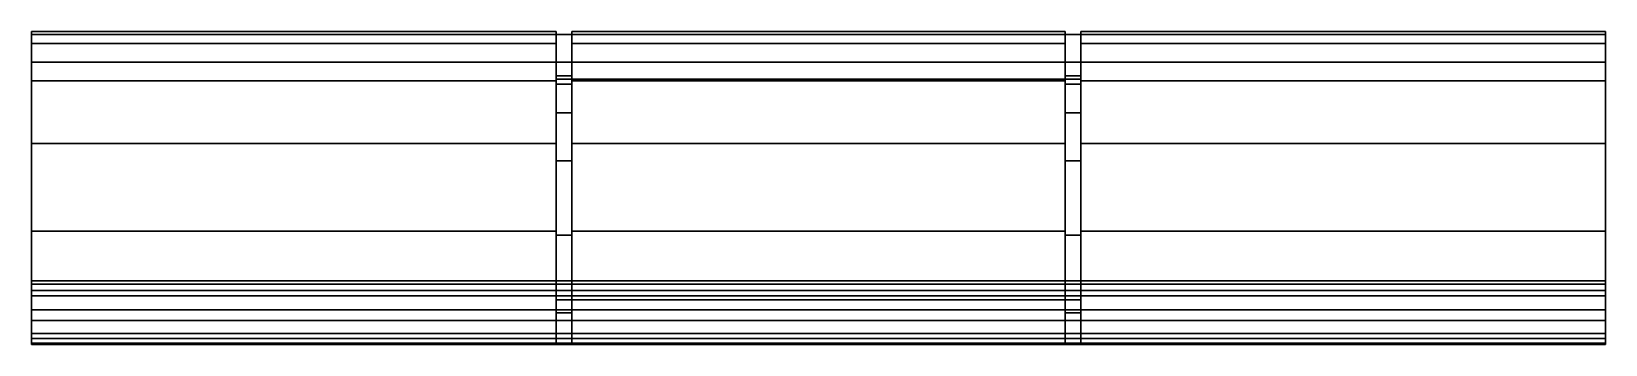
# Model space of a CAD drawing. Extents: x -25 to 24.9, y -9.9 to 0.
import ezdxf

# ---------------------------------------------------------------- set-up
doc = ezdxf.new("R2010")
doc.units = 0
doc.layers.add('METAL', color=174, linetype='CONTINUOUS')

msp = doc.modelspace()

# ---------------------------------------------------------------- meshes
at = {"layer": 'METAL'}
mesh = msp.add_polyface(dxfattribs=at)
corners = [(24.905, -6.335, 25.219), (24.905, -6.335, 25.219), (24.905, -6.335, 25.219), (24.905, -9.925, 25.209), (24.905, -9.925, 25.209), (24.905, -9.925, 25.209), (24.905, -3.547, 24.718), (24.905, -3.547, 24.718), (24.905, -3.547, 24.718), (24.905, -1.562, 23.273), (24.905, -1.562, 23.273), (24.905, -1.562, 23.273), (24.905, -0.38, 21.533), (24.905, -0.38, 21.533), (24.905, -0.38, 21.533), (24.905, 0, 20.058), (24.905, 0, 20.058), (24.905, 0, 20.058), (24.905, -9.925, -5.349), (24.905, -9.925, -5.349), (24.905, -0.096, -5.373), (24.905, -0.096, -5.373), (24.905, -9.925, -9.863), (24.905, -9.925, -9.863), (24.905, -0.975, -9.863), (24.905, -0.975, -9.863), (24.905, -9.925, -44.169), (24.905, -9.925, -44.169), (24.905, -9.925, -44.169), (24.905, -7.907, -44.185), (24.905, -7.907, -44.185), (24.905, -7.907, -44.185), (24.905, -9.878, -44.457), (24.905, -9.878, -44.457), (24.905, -9.878, -44.457), (24.905, -8.011, -44.466), (24.905, -8.011, -44.466), (24.905, -8.011, -44.466), (24.905, -9.733, -44.744), (24.905, -9.733, -44.744), (24.905, -9.733, -44.744), (24.905, -8.212, -44.748), (24.905, -8.212, -44.748), (24.905, -8.212, -44.748), (24.905, -9.578, -44.872), (24.905, -9.578, -44.872), (24.905, -9.578, -44.872), (24.905, -8.386, -44.874), (24.905, -8.386, -44.874), (24.905, -8.386, -44.874), (24.905, -9.159, -45), (24.905, -9.159, -45), (24.905, -9.159, -45), (24.905, -8.825, -45), (24.905, -8.825, -45), (24.905, -8.825, -45), (8.27, -6.335, 25.219), (8.27, -6.335, 25.219), (8.27, -6.335, 25.219), (8.27, -6.335, 25.219), (8.27, -9.925, 25.209), (8.27, -9.925, 25.209), (8.27, -9.925, 25.209), (8.27, -9.925, 25.209), (8.27, -3.547, 24.718), (8.27, -3.547, 24.718), (8.27, -3.547, 24.718), (8.27, -8.924, 24.211), (8.27, -8.924, 24.211), (8.27, -8.924, 24.211), (8.27, -8.924, 24.211), (8.27, -6.458, 23.811), (8.27, -6.458, 23.811), (8.27, -6.458, 23.811), (8.27, -6.458, 23.811), (8.27, -4.102, 23.419), (8.27, -4.102, 23.419), (8.27, -4.102, 23.419), (8.27, -1.562, 23.273), (8.27, -1.562, 23.273), (8.27, -1.562, 23.273), (8.27, -2.577, 22.29), (8.27, -2.577, 22.29), (8.27, -2.577, 22.29), (8.27, -0.38, 21.533), (8.27, -0.38, 21.533), (8.27, -0.38, 21.533), (8.27, -1.667, 20.951), (8.27, -1.667, 20.951), (8.27, -1.667, 20.951), (8.27, 0, 20.058), (8.27, 0, 20.058), (8.27, 0, 20.058), (8.27, 0, 20.058), (8.27, -1.402, 19.883), (8.27, -1.402, 19.883), (8.27, -1.402, 19.883), (8.27, -1.402, 19.883), (8.27, -9.925, -5.349), (8.27, -9.925, -5.349), (8.27, -9.925, -5.349), (8.27, -8.512, -5.349), (8.27, -8.512, -5.349), (8.27, -8.512, -5.349), (8.27, -8.512, -5.349), (8.27, -1.509, -5.367), (8.27, -1.509, -5.367), (8.27, -1.509, -5.367), (8.27, -1.509, -5.367), (8.27, -0.096, -5.373), (8.27, -0.096, -5.373), (8.27, -0.096, -5.373), (8.27, -9.925, -9.863), (8.27, -0.975, -9.863), (8.27, -9.925, -44.169), (8.27, -9.925, -44.169), (8.27, -7.907, -44.185), (8.27, -7.907, -44.185), (8.27, -9.878, -44.457), (8.27, -9.878, -44.457), (8.27, -8.011, -44.466), (8.27, -8.011, -44.466), (8.27, -9.733, -44.744), (8.27, -9.733, -44.744), (8.27, -8.212, -44.748), (8.27, -8.212, -44.748), (8.27, -9.578, -44.872), (8.27, -9.578, -44.872), (8.27, -8.386, -44.874), (8.27, -8.386, -44.874), (8.27, -9.159, -45), (8.27, -9.159, -45), (8.27, -8.825, -45), (8.27, -8.825, -45), (7.77, -6.335, 25.219), (7.77, -6.335, 25.219), (7.77, -6.335, 25.219), (7.77, -6.335, 25.219), (7.77, -9.925, 25.209), (7.77, -9.925, 25.209), (7.77, -9.925, 25.209), (7.77, -9.925, 25.209), (7.77, -3.547, 24.718), (7.77, -3.547, 24.718), (7.77, -3.547, 24.718), (7.77, -8.924, 24.211), (7.77, -8.924, 24.211), (7.77, -8.924, 24.211), (7.77, -8.924, 24.211), (7.77, -6.458, 23.811), (7.77, -6.458, 23.811), (7.77, -6.458, 23.811), (7.77, -6.458, 23.811), (7.77, -4.102, 23.419), (7.77, -4.102, 23.419), (7.77, -4.102, 23.419), (7.77, -1.562, 23.273), (7.77, -1.562, 23.273), (7.77, -1.562, 23.273), (7.77, -2.577, 22.29), (7.77, -2.577, 22.29), (7.77, -2.577, 22.29), (7.77, -0.38, 21.533), (7.77, -0.38, 21.533), (7.77, -0.38, 21.533), (7.77, -1.667, 20.951), (7.77, -1.667, 20.951), (7.77, -1.667, 20.951), (7.77, 0, 20.058), (7.77, 0, 20.058), (7.77, 0, 20.058), (7.77, 0, 20.058), (7.77, -1.402, 19.883), (7.77, -1.402, 19.883), (7.77, -1.402, 19.883), (7.77, -1.402, 19.883), (7.77, -9.925, -4.849), (7.77, -9.925, -4.849), (7.77, -9.925, -4.849), (7.77, -8.512, -4.849), (7.77, -8.512, -4.849), (7.77, -8.512, -4.849), (7.77, -8.512, -4.849), (7.77, -1.508, -4.867), (7.77, -1.508, -4.867), (7.77, -1.508, -4.867), (7.77, -1.508, -4.867), (7.77, -0.094, -4.873), (7.77, -0.094, -4.873), (7.77, -0.094, -4.873), (-7.865, -6.335, 25.219), (-7.865, -6.335, 25.219), (-7.865, -6.335, 25.219), (-7.865, -6.335, 25.219), (-7.865, -9.925, 25.209), (-7.865, -9.925, 25.209), (-7.865, -9.925, 25.209), (-7.865, -9.925, 25.209), (-7.865, -3.547, 24.718), (-7.865, -3.547, 24.718), (-7.865, -3.547, 24.718), (-7.865, -8.924, 24.211), (-7.865, -8.924, 24.211), (-7.865, -8.924, 24.211), (-7.865, -8.924, 24.211), (-7.865, -6.458, 23.811), (-7.865, -6.458, 23.811), (-7.865, -6.458, 23.811), (-7.865, -6.458, 23.811), (-7.865, -4.102, 23.419), (-7.865, -4.102, 23.419), (-7.865, -4.102, 23.419), (-7.865, -1.562, 23.273), (-7.865, -1.562, 23.273), (-7.865, -1.562, 23.273), (-7.865, -2.577, 22.29), (-7.865, -2.577, 22.29), (-7.865, -2.577, 22.29), (-7.865, -0.38, 21.533), (-7.865, -0.38, 21.533), (-7.865, -0.38, 21.533), (-7.865, -1.667, 20.951), (-7.865, -1.667, 20.951), (-7.865, -1.667, 20.951), (-7.865, 0, 20.058), (-7.865, 0, 20.058), (-7.865, 0, 20.058), (-7.865, 0, 20.058), (-7.865, -1.402, 19.883), (-7.865, -1.402, 19.883), (-7.865, -1.402, 19.883), (-7.865, -1.402, 19.883), (-7.865, -9.925, -4.849), (-7.865, -9.925, -4.849), (-7.865, -9.925, -4.849), (-7.865, -8.512, -4.849), (-7.865, -8.512, -4.849), (-7.865, -8.512, -4.849), (-7.865, -8.512, -4.849), (-7.865, -1.508, -4.867), (-7.865, -1.508, -4.867), (-7.865, -1.508, -4.867), (-7.865, -1.508, -4.867), (-7.865, -0.094, -4.873), (-7.865, -0.094, -4.873), (-7.865, -0.094, -4.873), (-8.365, -6.335, 25.219), (-8.365, -6.335, 25.219), (-8.365, -6.335, 25.219), (-8.365, -6.335, 25.219), (-8.365, -9.925, 25.209), (-8.365, -9.925, 25.209), (-8.365, -9.925, 25.209), (-8.365, -9.925, 25.209), (-8.365, -3.547, 24.718), (-8.365, -3.547, 24.718), (-8.365, -3.547, 24.718), (-8.365, -8.924, 24.211), (-8.365, -8.924, 24.211), (-8.365, -8.924, 24.211), (-8.365, -8.924, 24.211), (-8.365, -6.458, 23.811), (-8.365, -6.458, 23.811), (-8.365, -6.458, 23.811), (-8.365, -6.458, 23.811), (-8.365, -4.102, 23.419), (-8.365, -4.102, 23.419), (-8.365, -4.102, 23.419), (-8.365, -1.562, 23.273), (-8.365, -1.562, 23.273), (-8.365, -1.562, 23.273), (-8.365, -2.577, 22.29), (-8.365, -2.577, 22.29), (-8.365, -2.577, 22.29), (-8.365, -0.38, 21.533), (-8.365, -0.38, 21.533), (-8.365, -0.38, 21.533), (-8.365, -1.667, 20.951), (-8.365, -1.667, 20.951), (-8.365, -1.667, 20.951), (-8.365, 0, 20.058), (-8.365, 0, 20.058), (-8.365, 0, 20.058), (-8.365, 0, 20.058), (-8.365, -1.402, 19.883), (-8.365, -1.402, 19.883), (-8.365, -1.402, 19.883), (-8.365, -1.402, 19.883), (-8.365, -9.925, -5.349), (-8.365, -9.925, -5.349), (-8.365, -9.925, -5.349), (-8.365, -8.512, -5.349), (-8.365, -8.512, -5.349), (-8.365, -8.512, -5.349), (-8.365, -8.512, -5.349), (-8.365, -1.509, -5.367), (-8.365, -1.509, -5.367), (-8.365, -1.509, -5.367), (-8.365, -1.509, -5.367), (-8.365, -0.096, -5.373), (-8.365, -0.096, -5.373), (-8.365, -0.096, -5.373), (-8.365, -9.925, -9.863), (-8.365, -0.975, -9.863), (-8.365, -9.925, -44.169), (-8.365, -9.925, -44.169), (-8.365, -7.907, -44.185), (-8.365, -7.907, -44.185), (-8.365, -9.878, -44.457), (-8.365, -9.878, -44.457), (-8.365, -8.011, -44.466), (-8.365, -8.011, -44.466), (-8.365, -9.733, -44.744), (-8.365, -9.733, -44.744), (-8.365, -8.212, -44.748), (-8.365, -8.212, -44.748), (-8.365, -9.578, -44.872), (-8.365, -9.578, -44.872), (-8.365, -8.386, -44.874), (-8.365, -8.386, -44.874), (-8.365, -9.159, -45), (-8.365, -9.159, -45), (-8.365, -8.825, -45), (-8.365, -8.825, -45), (-25, -6.335, 25.219), (-25, -6.335, 25.219), (-25, -6.335, 25.219), (-25, -9.925, 25.209), (-25, -9.925, 25.209), (-25, -9.925, 25.209), (-25, -3.547, 24.718), (-25, -3.547, 24.718), (-25, -3.547, 24.718), (-25, -1.562, 23.273), (-25, -1.562, 23.273), (-25, -1.562, 23.273), (-25, -0.38, 21.533), (-25, -0.38, 21.533), (-25, -0.38, 21.533), (-25, 0, 20.058), (-25, 0, 20.058), (-25, 0, 20.058), (-25, -9.925, -5.349), (-25, -9.925, -5.349), (-25, -0.096, -5.373), (-25, -0.096, -5.373), (-25, -9.925, -9.863), (-25, -9.925, -9.863), (-25, -0.975, -9.863), (-25, -0.975, -9.863), (-25, -9.925, -44.169), (-25, -9.925, -44.169), (-25, -9.925, -44.169), (-25, -7.907, -44.185), (-25, -7.907, -44.185), (-25, -7.907, -44.185), (-25, -9.878, -44.457), (-25, -9.878, -44.457), (-25, -9.878, -44.457), (-25, -8.011, -44.466), (-25, -8.011, -44.466), (-25, -8.011, -44.466), (-25, -9.733, -44.744), (-25, -9.733, -44.744), (-25, -9.733, -44.744), (-25, -8.212, -44.748), (-25, -8.212, -44.748), (-25, -8.212, -44.748), (-25, -9.578, -44.872), (-25, -9.578, -44.872), (-25, -9.578, -44.872), (-25, -8.386, -44.874), (-25, -8.386, -44.874), (-25, -8.386, -44.874), (-25, -9.159, -45), (-25, -9.159, -45), (-25, -9.159, -45), (-25, -8.825, -45), (-25, -8.825, -45), (-25, -8.825, -45)]
mesh.append_faces([[corners[k] for k in face] for face in [(114, 112, 302, 304), (113, 116, 306, 303), (133, 131, 321, 323), (29, 24, 22, 26), (329, 326, 343, 343), (290, 302, 112, 99), (110, 113, 303, 301), (20, 18, 22, 24), (355, 352, 347, 349), (345, 349, 347, 343), (195, 232, 177, 141), (171, 188, 243, 225), (20, 15, 12, 9), (20, 9, 6, 0), (20, 0, 3, 18), (164, 170, 224, 219), (158, 163, 218, 213), (144, 157, 212, 199), (137, 143, 198, 191), (140, 136, 190, 194), (118, 115, 305, 308), (310, 307, 117, 120), (126, 123, 313, 316), (318, 315, 125, 128), (26, 32, 35, 29), (361, 358, 352, 355), (38, 44, 47, 41), (373, 370, 364, 367), (122, 119, 309, 312), (314, 311, 121, 124), (32, 38, 41, 35), (367, 364, 358, 361), (130, 127, 317, 320), (322, 319, 129, 132), (44, 50, 53, 47), (379, 376, 370, 373), (341, 345, 343, 343), (326, 332, 343, 343), (332, 335, 343, 343), (335, 338, 343, 343), (338, 341, 343, 343), (27, 23, 112, 114), (346, 350, 304, 302), (25, 30, 116, 113), (353, 348, 303, 306), (55, 52, 131, 133), (375, 378, 323, 321), (342, 346, 302, 290), (23, 19, 99, 112), (21, 25, 113, 110), (348, 344, 301, 303), (328, 342, 290, 253), (19, 5, 61, 99), (17, 21, 110, 91), (344, 340, 283, 301), (14, 16, 90, 85), (339, 337, 276, 282), (11, 13, 84, 79), (336, 334, 270, 275), (8, 10, 78, 65), (333, 331, 256, 269), (2, 7, 64, 57), (330, 325, 249, 255), (4, 1, 56, 60), (324, 327, 252, 248), (33, 28, 115, 118), (351, 356, 308, 305), (359, 354, 307, 310), (31, 36, 120, 117), (45, 40, 123, 126), (363, 368, 316, 313), (371, 366, 315, 318), (43, 48, 128, 125), (39, 34, 119, 122), (357, 362, 312, 309), (365, 360, 311, 314), (37, 42, 124, 121), (51, 46, 127, 130), (369, 374, 320, 317), (377, 372, 319, 322), (49, 54, 132, 129), (294, 102, 180, 236), (103, 68, 148, 182), (67, 71, 151, 147), (72, 75, 154, 152), (76, 81, 160, 155), (82, 87, 166, 161), (88, 94, 174, 167), (95, 107, 186, 175), (106, 298, 240, 184), (296, 286, 228, 239), (287, 279, 222, 229), (278, 273, 216, 221), (272, 267, 210, 215), (266, 264, 206, 209), (263, 260, 202, 205), (259, 292, 235, 201), (109, 300, 297, 105), (299, 281, 285, 295), (280, 274, 277, 284), (274, 268, 271, 277), (268, 254, 265, 271), (254, 247, 262, 265), (246, 250, 257, 261), (251, 288, 291, 258), (234, 196, 203, 238), (197, 193, 208, 204), (192, 200, 211, 207), (200, 214, 217, 211), (214, 220, 223, 217), (220, 226, 230, 223), (227, 245, 242, 231), (244, 189, 185, 241), (187, 168, 172, 183), (169, 162, 165, 173), (162, 156, 159, 165), (156, 142, 153, 159), (142, 135, 150, 153), (134, 138, 145, 149), (139, 176, 179, 146), (100, 62, 69, 104), (63, 59, 74, 70), (58, 66, 77, 73), (66, 80, 83, 77), (80, 86, 89, 83), (86, 93, 97, 89), (92, 111, 108, 96), (289, 98, 101, 293), (178, 233, 237, 181)]])

doc.saveas('drawing.dxf')
